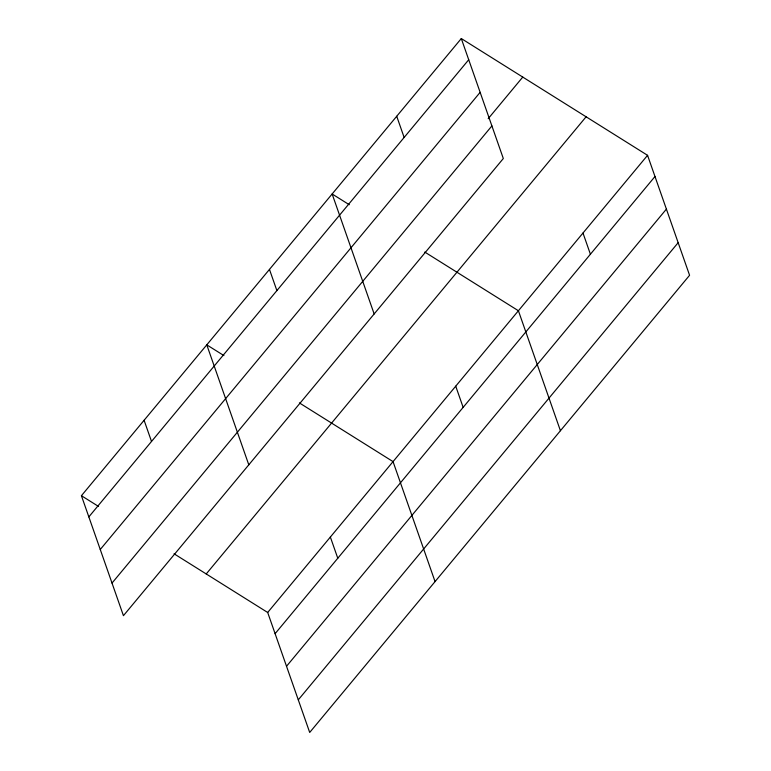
<?xml version="1.0" encoding="UTF-8"?>
<svg xmlns="http://www.w3.org/2000/svg" width="771" height="771" viewBox="0 0 771 771"><rect width="100%" height="100%" fill="white"/><g stroke="black" fill="none" stroke-linecap="round" stroke-linejoin="round"><path stroke-width="1.16" d="M461.299 38.55L503.318 158.518L123.437 615.682L81.418 495.714L461.299 38.55L647.563 155.318L689.582 275.286L309.701 732.45L267.682 612.482L174.053 553.78M88.838 516.898L468.72 59.733M100.259 549.501L480.14 92.337M488.178 118.715L522.767 77.081M112.017 583.078L491.898 125.914M206.223 573.952L586.105 116.787M267.682 612.482L647.563 155.318M275.102 633.675L654.984 176.511M286.523 666.269L666.404 209.105M298.281 699.856L678.162 242.692M349.273 204.729L332.147 193.984L374.157 313.951M424.773 252.059L518.411 310.752L560.421 430.719M223.908 355.585L206.782 344.849L248.792 464.817M299.408 402.925L393.046 461.617L435.056 581.585M81.418 495.714L98.553 506.451M582.992 233.035L590.403 254.228M396.718 116.267L404.139 137.45M455.728 386.184L463.149 407.377M269.465 269.416L276.885 290.6M330.364 537.05L337.785 558.243M144.1 420.282L151.521 441.465"/></g></svg>
